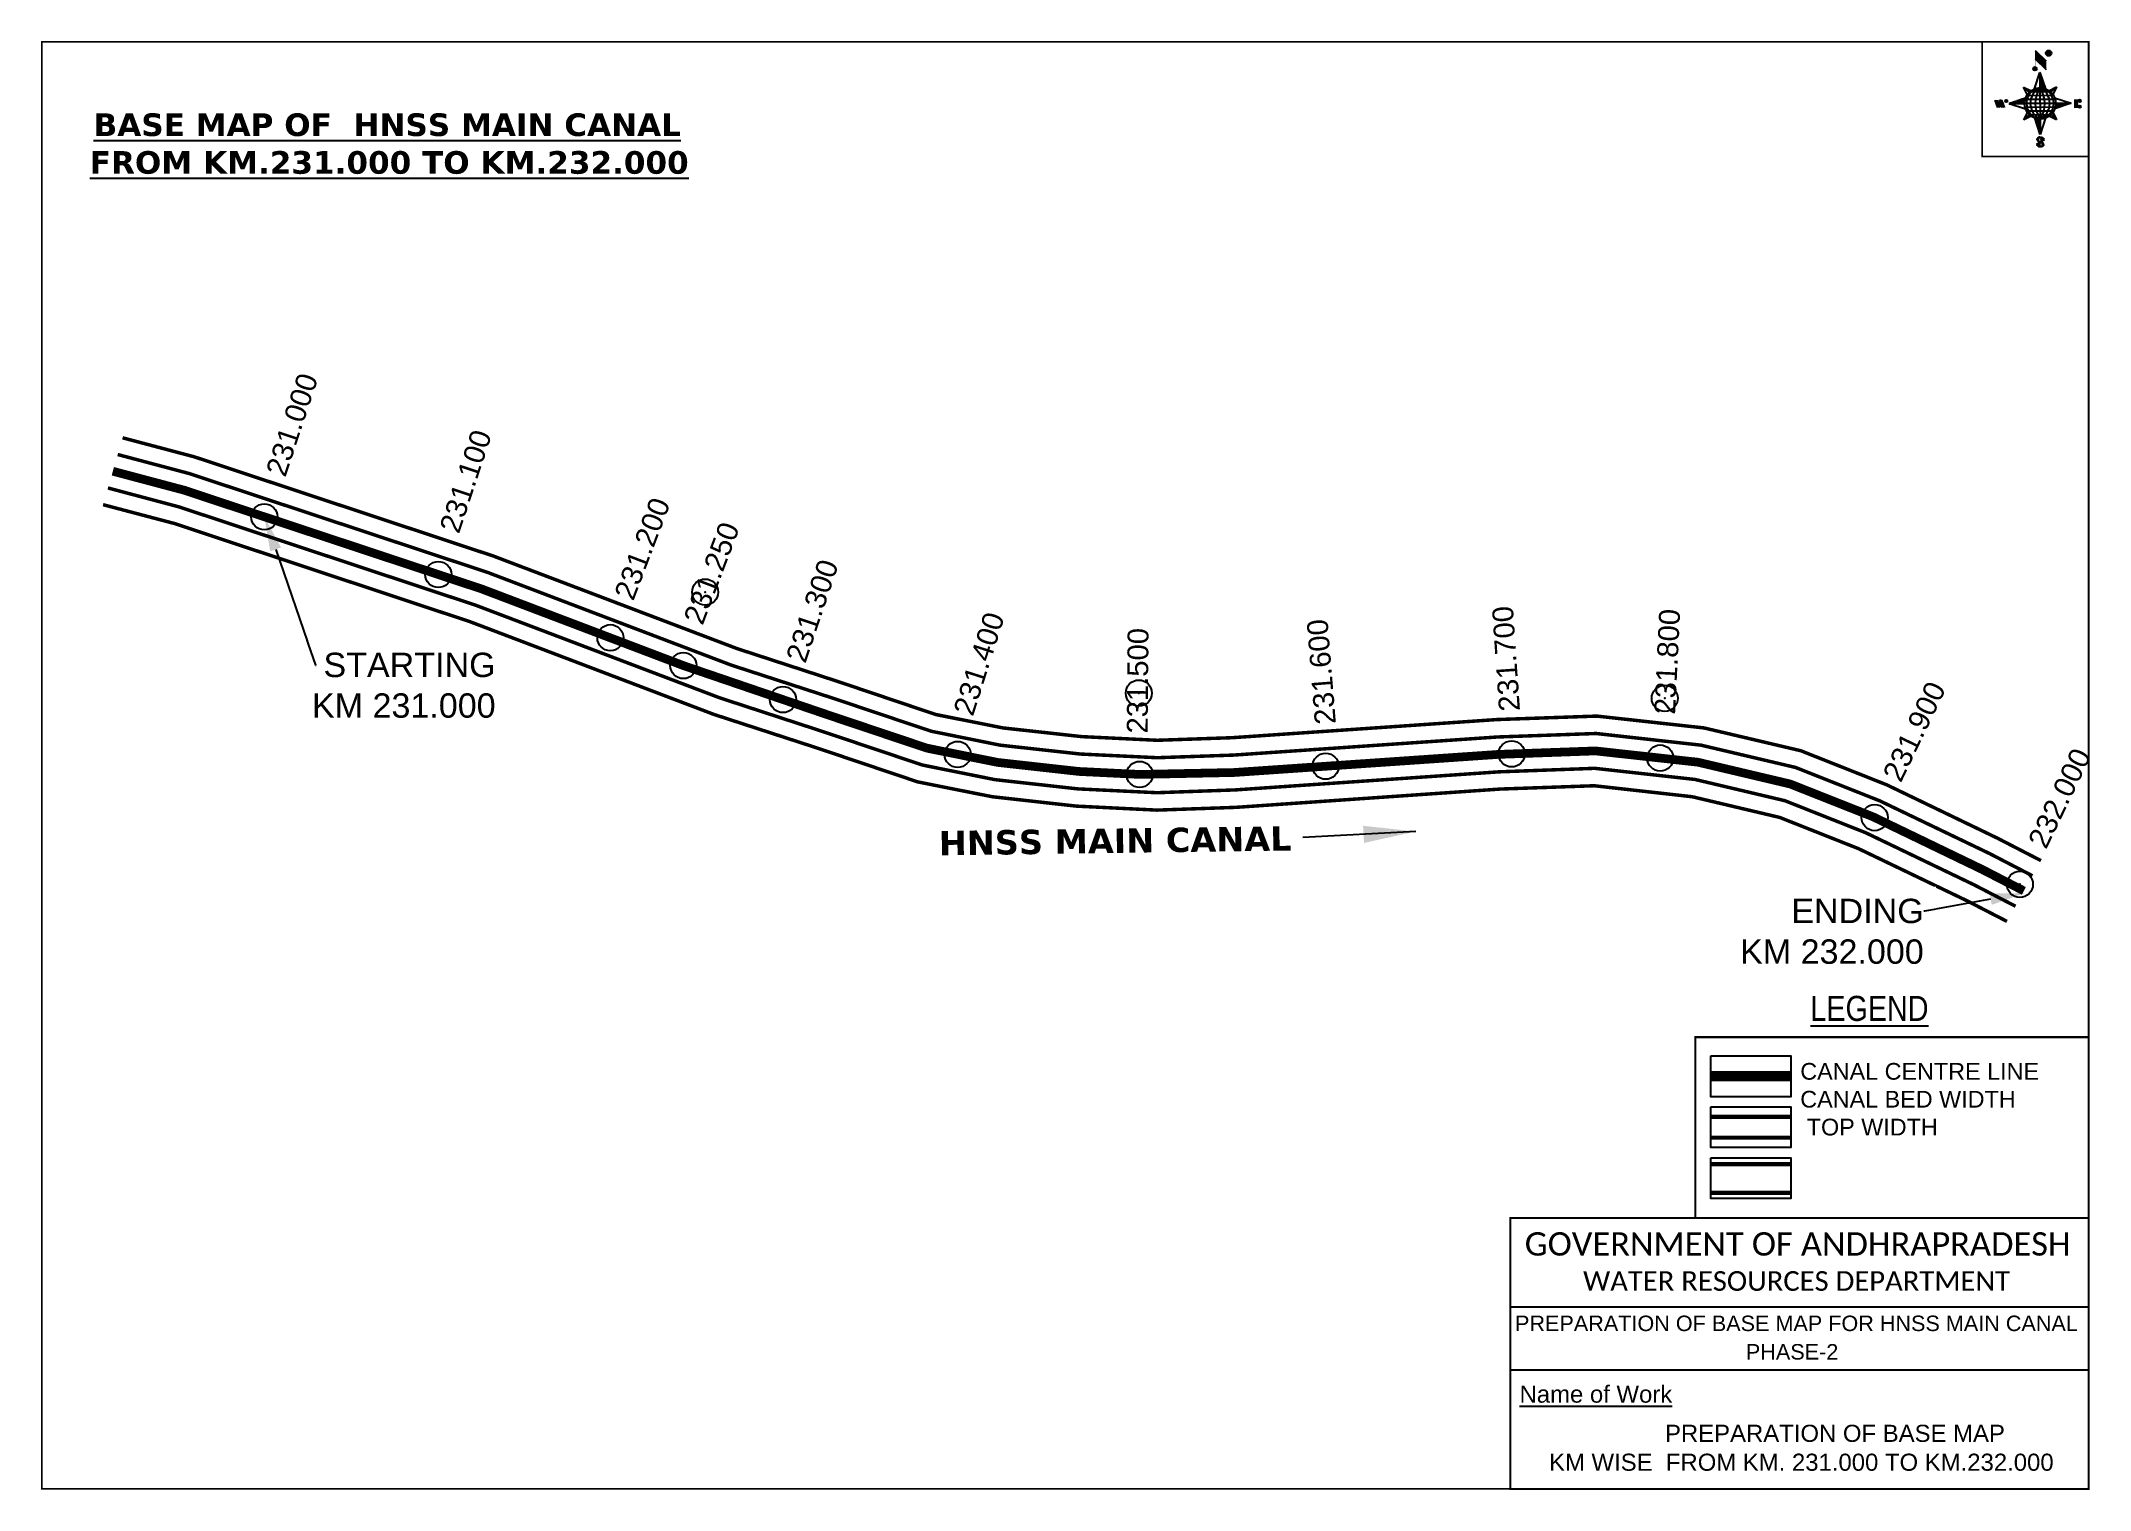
# Model space of a CAD drawing. Header units: inches. Extents: x 752117 to 753293, y 1628754 to 1629586.
import ezdxf
from ezdxf import colors
from ezdxf.entities.mleader import LeaderData, LeaderLine
from ezdxf.enums import TextEntityAlignment as Align
from ezdxf.math import Vec2, Vec3

# ---------------------------------------------------------------- set-up
doc = ezdxf.new("R2010")
doc.units = ezdxf.units.IN
doc.header["$LTSCALE"] = 15
doc.header["$MEASUREMENT"] = 0
doc.header["$PDMODE"] = 32
doc.header["$PDSIZE"] = 15
doc.linetypes.add('HIDDEN2', pattern=[0.1875, 0.125, -0.0625])
for name, color, linetype in [('AQUADUCT', 1, 'Continuous'), ('bord', 1, 'Continuous'), ('CANAL1', 7, 'Continuous'), ('CSMark', 72, 'Continuous'), ('DCBMS', 232, 'Continuous'), ('PAGE', 7, 'Continuous'), ('TEXT', 6, 'Continuous')]:
    doc.layers.add(name, color=color, linetype=linetype)
doc.styles.add('ARIALN', font='ARIALN.TTF')
doc.styles.get("Standard").update_dxf_attribs({"font": 'arial.ttf'})
doc.dimstyles.get("Standard").update_dxf_attribs({"dimtxt": 20, "dimasz": 0.18, "dimexe": 0.18, "dimexo": 0.0625, "dimgap": 0.09, "dimtad": 0, "dimtih": 1, "dimtoh": 1, "dimdec": 4, "dimzin": 0, "dimdsep": 46, "dimtxsty": 'Standard', "dimcen": 0.09, "dimadec": 0, "dimazin": 0, "dimtfac": 1, "dimtdec": 4, "dimtofl": 0, "dimtmove": 0, "dimatfit": 3, "dimfxl": 1, "dimtolj": 1, "dimtzin": 0, "dimarcsym": 0})
pattern_1 = [(267.297113149, (-8720374.938, 50637915.138), (10.5367255337, -0.497431438), [])]
pattern_2 = [(357.297113149, (-8720374.938, 50637915.138), (0.497431438, 10.5367255337), [])]

# ---------------------------------------------------------------- blocks, each defined once
blk = doc.blocks.new('*X26')
at = {"color": 0, "linetype": 'Continuous'}
for p, q in [((6321.6, 240.5), (6322.3, 241.2)), ((6321.6, 240.3), (6322.3, 241)), ((6321.6, 240.1), (6322.3, 240.8)), ((6321.6, 239.9), (6322.4, 240.7)), ((6321.6, 239.8), (6322.4, 240.6)), ((6321.6, 239.6), (6322.5, 240.5)), ((6321.6, 239.4), (6322.5, 240.3)), ((6321.6, 239.2), (6322.6, 240.2)), ((6321.7, 239.1), (6322.6, 240.1)), ((6321.8, 240.8), (6322.4, 241.4)), ((6321.8, 239), (6322.7, 240)), ((6321.8, 239), (6322.8, 239.9)), ((6321.9, 238.9), (6322.9, 239.8)), ((6322, 238.8), (6323, 239.7)), ((6322.1, 241.3), (6322.4, 241.6)), ((6322.1, 238.7), (6323.1, 239.6)), ((6322.2, 238.6), (6323.1, 239.6)), ((6322.3, 238.5), (6323.2, 239.5)), ((6322.4, 238.5), (6323.3, 239.4)), ((6322.5, 238.4), (6323.4, 239.3)), ((6322.7, 238.4), (6323.6, 239.3)), ((6322.8, 238.3), (6323.7, 239.2)), ((6322.9, 238.3), (6323.8, 239.1)), ((6323.1, 238.2), (6323.9, 239.1)), ((6323.2, 238.2), (6324, 239)), ((6323.3, 238.2), (6324.2, 239)), ((6323.5, 238.1), (6324.3, 238.9)), ((6323.7, 238.1), (6324.4, 238.9)), ((6323.8, 238.1), (6324.6, 238.8)), ((6324.1, 238.2), (6324.7, 238.8)), ((6324.3, 238.3), (6324.9, 238.8)), ((6324.6, 238.3), (6325.1, 238.8)), ((6324.8, 238.4), (6325.2, 238.8)), ((6325.1, 238.5), (6325.4, 238.8)), ((6325.4, 238.6), (6325.6, 238.8))]:
    blk.add_line(p, q, dxfattribs=at)
blk = doc.blocks.new('*X25')
at = {"color": 0, "linetype": 'Continuous'}
for p, q in [((6324.4, 240.3), (6324.5, 240.4)), ((6324.6, 240.3), (6324.8, 240.5)), ((6324.7, 240.2), (6325, 240.5)), ((6324.8, 240.2), (6325.2, 240.6)), ((6325, 240.1), (6325.5, 240.6)), ((6325.1, 240.1), (6325.6, 240.6)), ((6325.2, 240), (6325.8, 240.6)), ((6325.3, 240), (6326, 240.6)), ((6325.4, 239.9), (6326.1, 240.6)), ((6325.5, 239.8), (6326.2, 240.5)), ((6325.6, 239.8), (6326.3, 240.5)), ((6325.7, 239.7), (6326.5, 240.4)), ((6325.9, 239.6), (6326.6, 240.3)), ((6326, 239.5), (6326.7, 240.3)), ((6326, 239.4), (6326.8, 240.2)), ((6326.1, 239.3), (6327, 240.2)), ((6326.2, 239.3), (6327.1, 240.1)), ((6326.3, 239.2), (6327.1, 240)), ((6326.4, 239.1), (6327.2, 239.9)), ((6326.5, 239), (6327.3, 239.8)), ((6326.5, 238.9), (6327.4, 239.7)), ((6326.6, 238.8), (6327.5, 239.6)), ((6326.7, 238.7), (6327.5, 239.5)), ((6326.8, 238.6), (6327.6, 239.4)), ((6326.8, 238.5), (6327.7, 239.3)), ((6326.8, 236.5), (6327.4, 237)), ((6326.9, 238.3), (6327.8, 239.2)), ((6326.9, 238.2), (6327.9, 239.1)), ((6326.9, 236.8), (6327.6, 237.4)), ((6327, 238.1), (6327.8, 239)), ((6327, 237.9), (6327.8, 238.8)), ((6327, 237.8), (6327.8, 238.6)), ((6327, 237.6), (6327.8, 238.4)), ((6327, 237.4), (6327.8, 238.2)), ((6327, 237.3), (6327.8, 238)), ((6327, 237.1), (6327.8, 237.9))]:
    blk.add_line(p, q, dxfattribs=at)
blk = doc.blocks.new('H')
at = {"layer": 'bord', "extrusion": (0.000427885, 0.004792, 0.999988)}
h = blk.add_hatch(dxfattribs=at)
h.set_pattern_fill('LINE', color=8, scale=84.387686, angle=-2.7029, style=0)
h.set_pattern_definition(pattern_2)
h.paths.add_polyline_path([(-492, 786, -0.090992), (-448, 775), (-486, 912)])
h = blk.add_hatch(dxfattribs=at)
h.set_pattern_fill('LINE', color=8, scale=84.387686, angle=-92.7029, style=0)
h.set_pattern_definition(pattern_1)
h.paths.add_polyline_path([(-625, 665, -0.090992), (-615, 710), (-751, 671)])
h = blk.add_hatch(dxfattribs=at)
h.set_pattern_fill('LINE', color=8, scale=84.387686, angle=-2.7029, style=0)
h.set_pattern_definition(pattern_2)
h.paths.add_polyline_path([(-504, 533, -0.090992), (-549, 543), (-510, 406)])
h = blk.add_hatch(dxfattribs=at)
h.set_pattern_fill('LINE', color=8, scale=84.387686, angle=-92.7029, style=0)
h.set_pattern_definition(pattern_1)
h.paths.add_polyline_path([(-246, 647), (-372, 653, -0.090992), (-382, 609)])
for p, q in [((-519, 1020, -1217), (-435, 927, -1216)), ((-516, 1087, -1217), (-432, 994, -1217)), ((-538, 774, -1216), (-487, 906, -1216)), ((-487, 906, -1216), (-493, 780, -1216)), ((-487, 906, -1216), (-448, 769, -1216)), ((-865, 701, -1215), (-847, 638, -1215)), ((-847, 700, -1215), (-829, 637, -1215)), ((-829, 699, -1215), (-811, 636, -1215)), ((-829, 699, -1215), (-811, 698, -1215)), ((-811, 698, -1215), (-794, 635, -1215)), ((-752, 665, -1215), (-615, 704, -1215)), ((-627, 794, -1216), (-567, 760, -1216)), ((-627, 794, -1216), (-584, 747, -1215)), ((-599, 731, -1215), (-627, 794, -1216)), ((-421, 753, -1216), (-359, 781, -1216)), ((-359, 781, -1216), (-405, 739, -1216)), ((-359, 781, -1216), (-392, 721, -1215)), ((-379, 693, -1215), (-246, 641, -1215)), ((-213, 669, -1215), (-217, 601, -1215)), ((-752, 665, -1215), (-625, 659, -1215)), ((-619, 614, -1215), (-752, 665, -1215)), ((-639, 526, -1214), (-606, 585, -1215)), ((-639, 526, -1214), (-593, 568, -1215)), ((-577, 553, -1215), (-639, 526, -1214)), ((-511, 400, -1214), (-549, 537, -1214)), ((-460, 533, -1215), (-511, 400, -1214)), ((-505, 527, -1214), (-511, 400, -1214)), ((-371, 513, -1214), (-431, 546, -1215)), ((-371, 513, -1214), (-414, 560, -1215)), ((-399, 576, -1215), (-371, 513, -1214)), ((-246, 641, -1215), (-383, 603, -1215)), ((-373, 647, -1215), (-246, 641, -1215)), ((-197, 600, -1215), (-194, 668, -1215))]:
    blk.add_line(p, q, dxfattribs=at)
at = {"layer": 'bord', "color": 8, "linetype": 'ByBlock', "extrusion": (0.000427885, 0.004792, 0.999988)}
for p, q in [((-375, 679, -1215), (-620, 691, -1215)), ((-386, 711, -1215), (-605, 722, -1215)), ((-411, 744, -1216), (-578, 752, -1216)), ((-493, 780, -1216), (-505, 527, -1214)), ((-373, 647, -1215), (-625, 659, -1215)), ((-378, 616, -1215), (-623, 628, -1215)), ((-392, 585, -1215), (-611, 595, -1215)), ((-420, 555, -1215), (-587, 562, -1215))]:
    blk.add_line(p, q, dxfattribs=at)
at = {"layer": 'bord', "extrusion": (0.000427885, 0.004792, 0.999988), "elevation": -1212}
for points, const_width in [([(-522, 960), (-516, 1093)], 1.61), ([(-434, 933), (-428, 1066)], 1.61), ([(-870, 707), (-846, 706)], 0.642), ([(-829, 643), (-821, 678)], 0.642), ([(-793, 641), (-782, 694)], 0.642), ([(-223, 676), (-174, 673)], 0.706), ([(-829, 643), (-855, 644)], 0.642), ([(-811, 642), (-784, 641)], 0.642), ([(-177, 605), (-226, 607)], 0.706), ([(-195, 645), (-185, 644)], 0.706)]:
    blk.add_lwpolyline(points, dxfattribs=dict(at, const_width=const_width))
for points, const_width in [([(-414, 1073, 1), (-398, 1058, 1)], 22.3), ([(-530, 950, 1), (-520, 939, 1)], 14.8), ([(-776, 697, 1), (-769, 690, 1)], 8.9), ([(-180, 618, 1), (-173, 611, 1)], 9.79), ([(-178, 667, 1), (-171, 660, 1)], 9.79), ([(-490, 362, 1), (-498, 369, 1)], 11.1), ([(-525, 322, 1), (-533, 329, 1)], 11.1)]:
    blk.add_lwpolyline(points, format="xyb", close=True, dxfattribs=dict(at, const_width=const_width))
for points in [[(-537, 317), (-531, 310), (-520, 307), (-505, 307), (-494, 310), (-486, 318), (-487, 326), (-491, 333), (-494, 336), (-503, 341), (-522, 347), (-530, 352), (-534, 355), (-537, 363), (-537, 373), (-530, 381), (-520, 384), (-504, 384), (-493, 380), (-487, 373)], [(-522, 348), (-526, 354), (-528, 361), (-528, 371), (-526, 375), (-521, 381), (-515, 384)], [(-505, 307), (-499, 312), (-497, 319), (-497, 327), (-501, 335), (-509, 343)]]:
    blk.add_lwpolyline(points, dxfattribs=at)
at = {"layer": 'bord', "extrusion": (0.000427885, 0.004792, 0.999988)}
for centre, radius in [((-406, 1065, -1212), 22.3), ((-525, 944, -1212), 14.8), ((-773, 694, -1212), 8.9), ((-498, 659, -1212), 127), ((-177, 615, -1212), 9.79), ((-174, 663, -1212), 9.79), ((-494, 365, -1212), 11.1), ((-529, 325, -1212), 11.1)]:
    blk.add_circle(centre, radius, dxfattribs=at)
at = {"layer": 'bord', "color": 8, "linetype": 'ByBlock', "extrusion": (0.000427885, 0.004792, 0.999988)}
for centre, radius, start, end in [((-482, 658, -1212), 128, 94.9254, 259.6691), ((-437, 656, -1212), 141, 113.2864, 241.308), ((-316, 651, -1212), 222, 142.5892, 212.0053), ((-560, 662, -1212), 141, 293.2864, 61.308), ((-681, 668, -1212), 222, 322.5892, 32.0053), ((-515, 660, -1212), 128, 274.9254, 79.6691)]:
    blk.add_arc(centre, radius, start, end, dxfattribs=at)
at = {"layer": 'bord', "extrusion": (0.000427885, 0.004792, 0.999988)}
for points in [[(-516, 1093, -1212), (-431, 1000, -1212), (-519, 1026, -1212), (-434, 933, -1212)], [(-864, 707, -1212), (-846, 706, -1212), (-846, 644, -1212), (-829, 643, -1212)], [(-829, 705, -1212), (-811, 704, -1212), (-811, 642, -1212), (-793, 641, -1212)], [(-193, 674, -1212), (-197, 606, -1212), (-213, 675, -1212), (-216, 607, -1212)]]:
    blk.add_solid(points, dxfattribs=at)
at = {"layer": 'bord', "extrusion": (0.000427885, 0.004792, 0.999988), "xscale": 7.977342409717546, "yscale": 7.977342408231451, "zscale": 7.977342408476333, "rotation": 138.0840426661453}
for name, p in [('*X25', (38301, -31929, -1212)), ('*X26', (38314, -31951, -1212))]:
    blk.add_blockref(name, p, dxfattribs=at)

msp = doc.modelspace()

# ---------------------------------------------------------------- linework, layer by layer
at = {"layer": 'CANAL1', "color": 200, "const_width": 2}
for points in [[(752163.5, 1629358.6), (752204.6, 1629347.7), (752376.4, 1629290.7), (752516.2, 1629237.6), (752575, 1629218.4), (752630.4, 1629199.7), (752669, 1629192), (752714.3, 1629187), (752757.6, 1629184.9), (752800.8, 1629186.4), (752952.5, 1629196.8), (753010, 1629198.8), (753071.5, 1629192), (753127.1, 1629178.9), (753176.5, 1629159.3), (753240, 1629128.7), (753265, 1629115.8)], [(752152.3, 1629320.2), (752193.2, 1629309.4), (752363, 1629253), (752502.9, 1629199.8), (752562.5, 1629180.4), (752620.1, 1629161), (752662.8, 1629152.5), (752711.1, 1629147.1), (752757.4, 1629144.8), (752802.9, 1629146.4), (752954.6, 1629156.9), (753008.5, 1629158.8), (753064.7, 1629152.5), (753115, 1629140.6), (753160.4, 1629122.6), (753222.2, 1629092.9), (753245.5, 1629080.9)]]:
    msp.add_lwpolyline(points, dxfattribs=at)
at = {"layer": 'CANAL1', "color": 1, "linetype": 'HIDDEN2', "ltscale": 8, "const_width": 5}
msp.add_lwpolyline([(752157.9, 1629339.4), (752198.9, 1629328.5), (752369.7, 1629271.8), (752485.5, 1629227.8), (752568.7, 1629199.4), (752625.3, 1629180.4), (752665.9, 1629172.2), (752712.7, 1629167), (752747.5, 1629165.3), (752801.8, 1629166.4), (752953.5, 1629176.8), (753009.2, 1629178.8), (753046.4, 1629174.7), (753068.1, 1629172.3), (753121, 1629159.8), (753168.5, 1629141), (753231.1, 1629110.8), (753255.2, 1629098.4)], dxfattribs=at)
at = {"layer": 'CANAL1', "color": 5, "const_width": 2}
for points in [[(752160.7, 1629349), (752201.7, 1629338.1), (752373.1, 1629281.3), (752512.9, 1629228.1), (752571.9, 1629208.9), (752627.8, 1629190.1), (752667.4, 1629182.1), (752713.5, 1629177), (752757.6, 1629174.9), (752801.3, 1629176.4), (752953, 1629186.8), (753009.6, 1629188.8), (753069.8, 1629182.1), (753124.1, 1629169.3), (753172.5, 1629150.1), (753235.6, 1629119.8), (753260.1, 1629107.1)], [(752155.1, 1629329.8), (752196, 1629318.9), (752366.4, 1629262.4), (752506.3, 1629209.3), (752565.6, 1629189.9), (752622.7, 1629170.7), (752664.4, 1629162.3), (752711.9, 1629157), (752757.4, 1629154.8), (752802.3, 1629156.4), (752954.1, 1629166.8), (753008.8, 1629168.8), (753066.4, 1629162.4), (753118, 1629150.2), (753164.4, 1629131.8), (753226.6, 1629101.9), (753250.4, 1629089.6)]]:
    msp.add_lwpolyline(points, dxfattribs=at)
at = {"layer": 'CANAL1', "color": 1, "linetype": 'HIDDEN2', "ltscale": 100, "const_width": 6, "elevation": -0.4}
msp.add_lwpolyline([(753121.4, 1628992), (753075.4, 1628992)], dxfattribs=at)
at = {"layer": 'CANAL1', "color": 5, "const_width": 2.4, "elevation": -0.4}
for points in [[(753121.4, 1628968.7), (753075.4, 1628968.7)], [(753121.4, 1628956.7), (753075.4, 1628956.7)]]:
    msp.add_lwpolyline(points, dxfattribs=at)
at = {"layer": 'CANAL1', "color": 200, "const_width": 2.4, "elevation": -0.4}
for points in [[(753121.4, 1628941.5), (753075.4, 1628941.5)], [(753121.4, 1628925), (753075.4, 1628925)]]:
    msp.add_lwpolyline(points, dxfattribs=at)
at = {"layer": 'CSMark', "color": 3}
for p in [(752244.9, 1629313.2), (752344.8, 1629280.1), (752443.6, 1629243.8), (752485.5, 1629227.8), (752542.7, 1629208.3), (752643, 1629176.8), (752854.3, 1629170), (752961.1, 1629177.1), (753046.4, 1629174.7), (752747.5, 1629165.3), (752747.5, 1629165.3), (753169.5, 1629140.5)]:
    msp.add_point(p, dxfattribs=at)
at = {"layer": 'CSMark', "color": 2}
for p in [(752498, 1629270), (752747, 1629212), (753049, 1629209)]:
    msp.add_point(p, dxfattribs=at)
at = {"layer": 'PAGE', "const_width": 1}
msp.add_lwpolyline([(752117.1, 1628755), (753292.4, 1628755), (753292.4, 1629586), (752117.1, 1629586), (752117.1, 1628755)], dxfattribs=at)
at = {"layer": 'PAGE'}
for points, const_width in [([(753292.4, 1629586), (753231.3, 1629586), (753231.3, 1629520.2), (753292.4, 1629520.2)], 1), ([(753066.6, 1629014.4), (753292.4, 1629014.4), (753292.4, 1628910.6), (753066.6, 1628910.6)], 1.2), ([(752960.3, 1628910.6), (753292.4, 1628910.6), (753292.4, 1628755), (752960.3, 1628755)], 1.2)]:
    msp.add_lwpolyline(points, close=True, dxfattribs=dict(at, const_width=const_width))
at = {"layer": 'PAGE', "elevation": -0.4}
for points in [[(753075.4, 1629003.7), (753121.4, 1629003.7), (753121.4, 1628980.2), (753075.4, 1628980.2)], [(753075.4, 1628974.5), (753121.4, 1628974.5), (753121.4, 1628951), (753075.4, 1628951)], [(753075.4, 1628945.2), (753121.4, 1628945.2), (753121.4, 1628921.7), (753075.4, 1628921.7)]]:
    msp.add_lwpolyline(points, close=True, dxfattribs=at)
at = {"layer": 'PAGE'}
for points in [[(752960.3, 1628859.6), (753292.4, 1628859.6)], [(752960.3, 1628823.3), (753292.4, 1628823.3)]]:
    msp.add_lwpolyline(points, dxfattribs=at)

# ---------------------------------------------------------------- block references
at = {"layer": 'AQUADUCT', "color": 1, "xscale": 0.0703495379661093, "yscale": 0.07034953800030053, "zscale": 0.07034953795990817, "rotation": 3.078330607406165}
msp.add_blockref('H', (753302, 1629506.6, 85.4), dxfattribs=at)

# ---------------------------------------------------------------- texts
at = {"layer": 'CANAL1', "insert": (752631.1, 1629132.8), "char_height": 14, "width": 205.129, "attachment_point": 1, "rotation": 0.7915}
msp.add_mtext('\\pi0.96322;{\\fVerdana|b1|i0|c0|p34;HNSS MAIN CANAL}', dxfattribs=at)
at = {"layer": 'CSMark', "color": 1}
for s, rotation, p in [('231.000', 71.6378, (752251.2, 1629337.4)), ('231.100', 71.6378, (752350.9, 1629304.9)), ('231.200', 69.2011, (752451.1, 1629266.6)), ('231.250', 69.2011, (752490.9, 1629252.6)), ('231.300', 71.4292, (752549.8, 1629230.5)), ('231.400', 72.3447, (752646, 1629200)), ('231.700', 93.9327, (752959.9, 1629201.5)), ('231.800', 87.1832, (753048.9, 1629199.8)), ('231.500', 89.5382, (752746.1, 1629188.8)), ('231.600', 94.6128, (752854.2, 1629194)), ('231.900', 64.3116, (753179.1, 1629162.7)), ('232.000', 64.3116, (753262.5, 1629124.4))]:
    msp.add_text(s, height=12, rotation=rotation, dxfattribs=at).set_placement(p, align=Align.MIDDLE_LEFT)
at = {"layer": 'PAGE', "extrusion": (0.000201441, 0.004807, 0.999988), "style": 'ARIALN'}
msp.add_text('%%ULEGEND', height=14.4, rotation=359.9999, dxfattribs=at).set_placement((753166.5, 1629011.4, 7982.2), align=Align.MIDDLE)
at = {"layer": 'PAGE', "extrusion": (0.000201441, 0.004807, 0.999988)}
for s, height, p in [('PREPARATION OF BASE MAP FOR HNSS MAIN CANAL', 8.878, (752963, 1628826.1, 7981.3)), ('%%UName of Work', 9.822, (752965.6, 1628785, 7979.9))]:
    msp.add_text(s, height=height, rotation=359.9999, dxfattribs=at).set_placement(p)
for s, height, p in [('PHASE-2', 8.88, (753122.1, 1628814.2, 7981.2)), ('PREPARATION OF BASE MAP', 9.822, (753146.7, 1628767.4, 7980)), ('KM WISE  FROM KM. 231.000 TO KM.232.000', 9.822, (753127.4, 1628750.8, 7980))]:
    msp.add_text(s, height=height, rotation=359.9999, dxfattribs=at).set_placement(p, align=Align.MIDDLE_CENTER)
at = {"layer": 'PAGE', "extrusion": (0.000201441, 0.004807, 0.999988), "attachment_point": 1, "text_direction": (1, -1e-06, -0.000201)}
for s, insert, char_height, width in [('CANAL CENTRE LINE CANAL BED WIDTH {\\H2.3717x; }\\P TOP WIDTH{\\H1.9152x; }', (753126.8, 1628999.6, -0.4), 9.6, 168.926), ('\\pi3.5885;{\\fCalibri|b0|i0|c0|p34;\\H1.3333x;GOVERNMENT OF ANDHRAPRADESH\\P\\pi37.073;\\H0.83998x;WATER RESOURCES DEPARTMENT}', (752965, 1628902.4, -1.3), 10.059, 321.276)]:
    msp.add_mtext(s, dxfattribs=dict(at, insert=insert, char_height=char_height, width=width))
at = {"layer": 'TEXT', "color": 1, "insert": (752125.1, 1629544.9), "char_height": 13, "width": 379.826, "attachment_point": 1}
msp.add_mtext('\\pi21.755;{\\fVerdana|b1|i0|c0|p34;\\LBASE MAP OF  HNSS MAIN CANAL \\P\\pi19.564;FROM KM.231.000 TO KM.232.000}', dxfattribs=at)

# ---------------------------------------------------------------- leaders
at = {"layer": 'CANAL1'}
msp.add_leader([(752906, 1629132.5), (752841.1, 1629129)], dimstyle='Standard', override={"dimasz": 30, "dimgap": 0.09, "dimtad": 0}, dxfattribs=at)

# ---------------------------------------------------------------- next in the draw order: leaders
at = {"layer": 'DCBMS', "color": 5}
ml = msp.add_multileader_mtext('Standard', dxfattribs=at)
ml.set_content('STARTING \\PKM 231.000', color=5)
ml.set_leader_properties()
ml.build(insert=Vec2(0, 0))
ml.multileader.update_dxf_attribs({"dogleg_length": 0.36, "arrow_head_size": 20})
ctx = ml.context
ctx.base_point, ctx.char_height, ctx.arrow_head_size, ctx.landing_gap_size, ctx.plane_origin = Vec3(752274.5, 1629228.1), 14, 20, 0.09, Vec3(752418.2, 1629440.4)
ctx.text_align_type = 2
notes = []
notes.append((ctx, [(1, (1, 1, 0), (752274.2, 1629228.1), (1, 0), 0.36, [(0, [(752244.9, 1629313.4)], 0, [])])]))
ctx.mtext.insert, ctx.mtext.width, ctx.mtext.alignment, ctx.mtext.flow_direction = Vec3(752377.7, 1629235.2), 109.049, 3, 5
ctx.mtext.has_bg_fill, ctx.mtext.bg_color, ctx.mtext.bg_scale_factor, ctx.mtext.bg_transparency, ctx.mtext.use_window_bg_color = 1, -1027028792, 1.5, 0, 1
ml = msp.add_multileader_mtext('Standard', dxfattribs=at)
ml.set_content('ENDING \\PKM 232.000', color=5)
ml.set_leader_properties()
ml.build(insert=Vec2(0, 0))
ml.multileader.update_dxf_attribs({"dogleg_length": 0.36, "arrow_head_size": 20})
ctx = ml.context
ctx.base_point, ctx.char_height, ctx.arrow_head_size, ctx.landing_gap_size, ctx.plane_origin = Vec3(753094.5, 1629086.7), 14, 20, 0.09, Vec3(753238.2, 1629299.1)
ctx.text_align_type = 2
notes.append((ctx, [(0, (1, 1, 0), (753198.1, 1629086.7), (-1, 0), 0.36, [(0, [(753255.8, 1629097.2)], 0, [])])]))
ctx.mtext.insert, ctx.mtext.width, ctx.mtext.alignment, ctx.mtext.flow_direction = Vec3(753197.7, 1629093.9), 109.049, 3, 5
ctx.mtext.has_bg_fill, ctx.mtext.bg_color, ctx.mtext.bg_scale_factor, ctx.mtext.bg_transparency, ctx.mtext.use_window_bg_color = 1, -1027028792, 1.5, 0, 1
for ctx, leaders in notes:
    for number, flags, end, landing, length, lines in leaders:
        leader = LeaderData()
        leader.index, (leader.has_last_leader_line, leader.has_dogleg_vector, leader.attachment_direction) = number, flags
        leader.last_leader_point, leader.dogleg_vector, leader.dogleg_length = Vec3(end), Vec3(landing), length
        for number, points, colour, breaks in lines:
            line = LeaderLine()
            line.index, line.vertices, line.color, line.breaks = number, Vec3.list(points), colors.encode_raw_color(colour), breaks
            leader.lines.append(line)
        ctx.leaders.append(leader)

# ---------------------------------------------------------------- next in the draw order: linework, layer by layer
at = {"layer": 'CSMark', "color": 3}
msp.add_point((753252.9, 1629102.2), dxfattribs=at)

doc.saveas('drawing.dxf')
